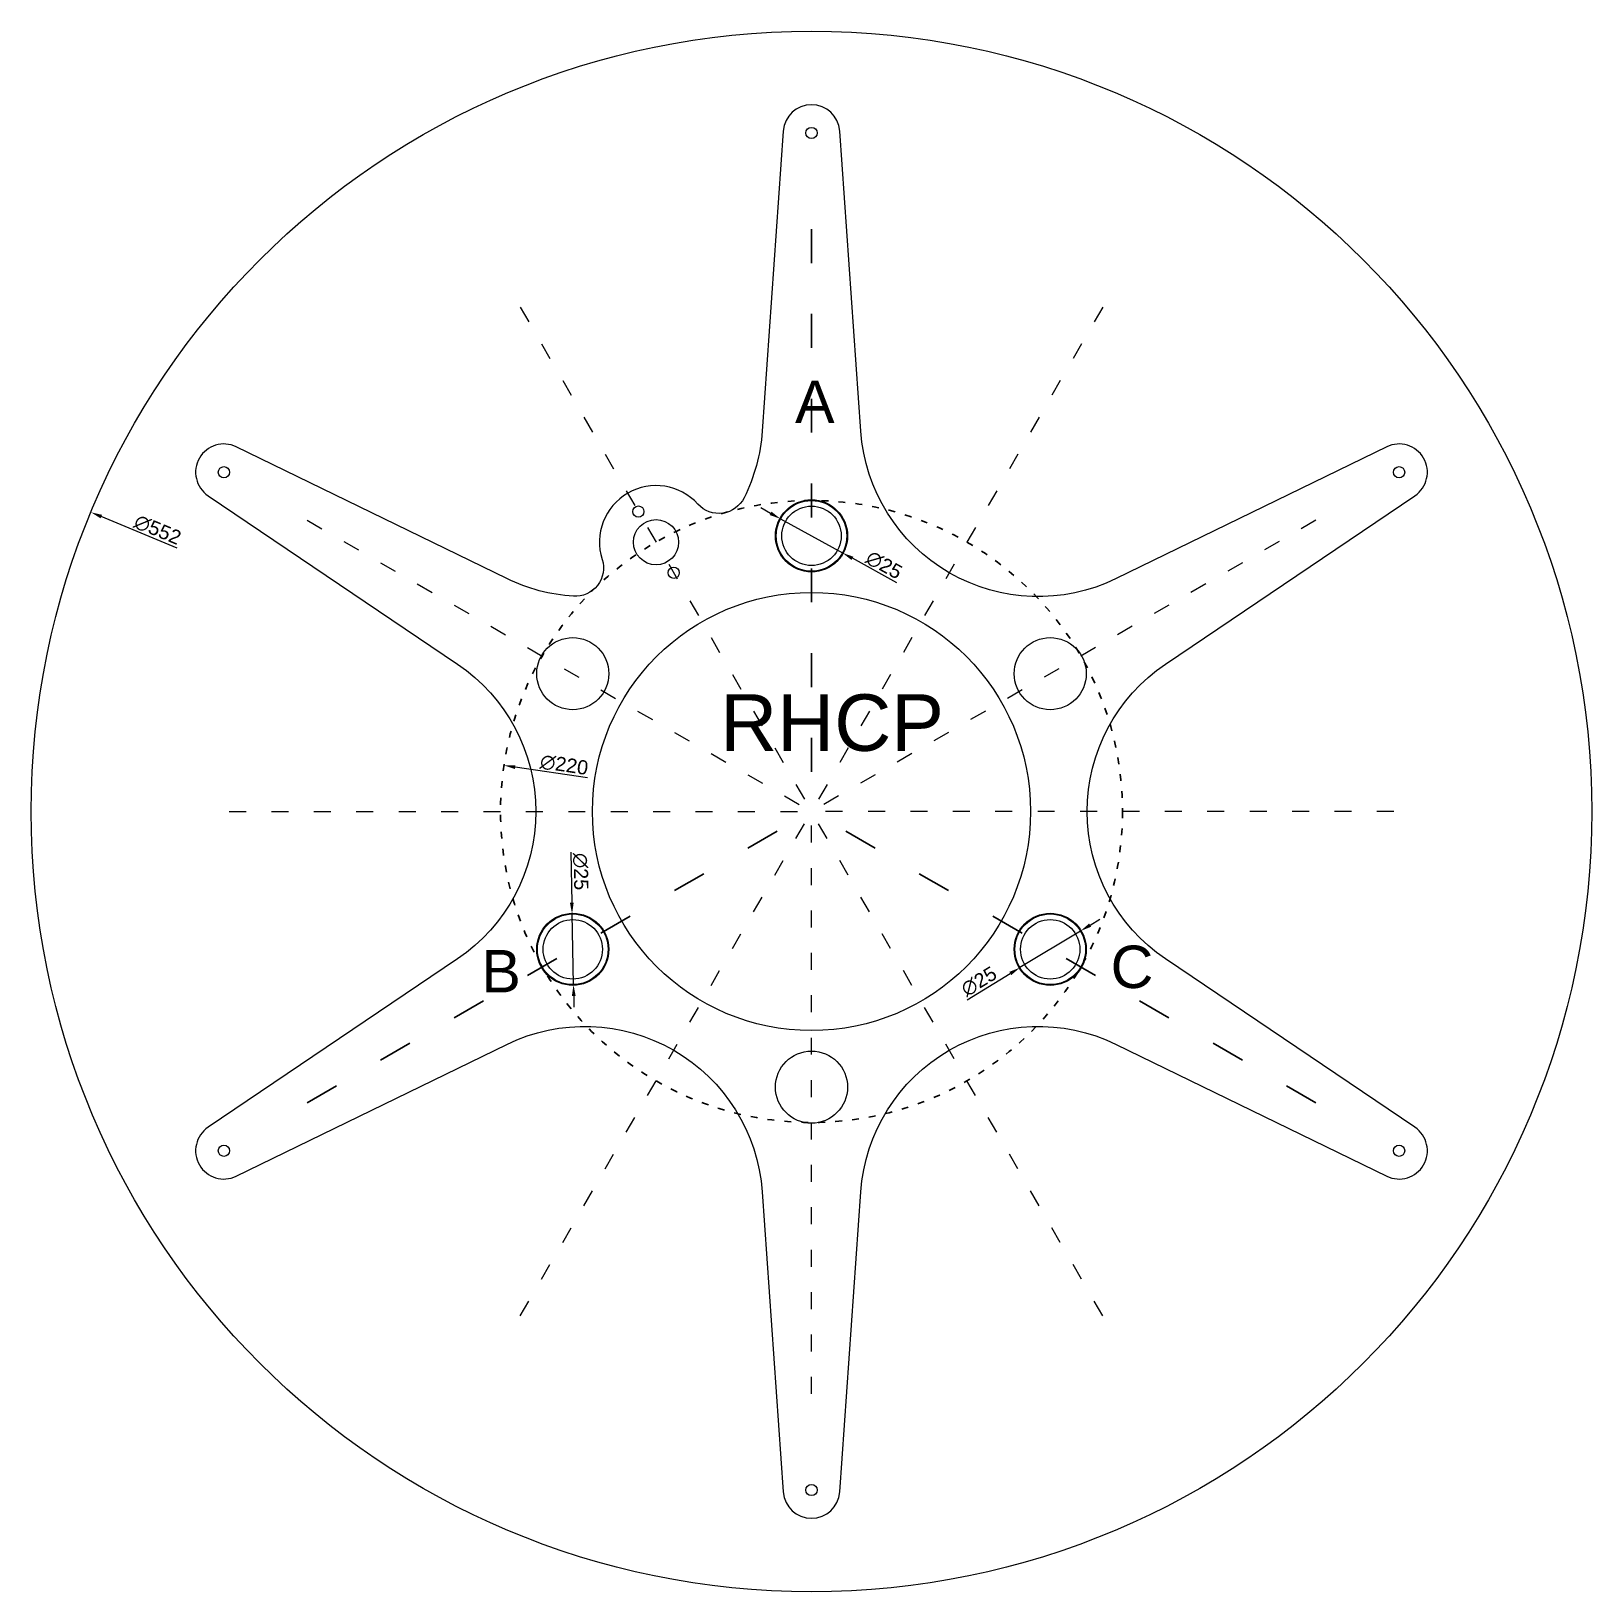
# Model space of a CAD drawing. Header units: millimetres. Extents: x -276 to 276, y -276 to 276.
import ezdxf

# ---------------------------------------------------------------- set-up
doc = ezdxf.new("R2010")
doc.units = ezdxf.units.MM
doc.linetypes.add('ACAD_ISO03W100', pattern=[30, 12, -18])
for name, color, linetype in [('metal', 253, 'Continuous'), ('plexi', 7, 'Continuous'), ('PVC', 3, 'Continuous')]:
    doc.layers.add(name, color=color, linetype=linetype)
doc.styles.get("Standard").update_dxf_attribs({"font": 'arial.ttf'})
doc.dimstyles.new('ISO-25', dxfattribs={"dimtxt": 2.5, "dimasz": 2.5, "dimexe": 1.25, "dimexo": 0.625, "dimtad": 1, "dimtxsty": 'Standard', "dimcen": 2.5, "dimadec": 0, "dimazin": 0, "dimtfac": 1, "dimtmove": 0, "dimatfit": 3, "dimfxl": 1, "dimarcsym": 0})

# ---------------------------------------------------------------- blocks, each defined once
blk = doc.blocks.new('*D0')
at = {"color": 0, "lineweight": -2, "transparency": 16777216}
blk.add_line((-79.23, 11.87), (-104.83, 15.7), dxfattribs=at)
at = {"color": 0, "transparency": 16777216}
blk.add_solid([(-104.73, 16.36), (-104.93, 15.04), (-108.79, 16.3)], dxfattribs=at)
at = {"layer": 'Defpoints', "color": 0, "transparency": 16777216}
for p in [(-108.79, 16.3), (108.79, -16.3)]:
    blk.add_point(p, dxfattribs=at)
at = {"color": 0, "transparency": 16777216, "insert": (-87.5, 16.46), "char_height": 5, "attachment_point": 5, "rotation": 351.4811}
blk.add_mtext('∅220', dxfattribs=at)
blk = doc.blocks.new('*D1')
at = {"layer": 'Defpoints', "color": 0, "transparency": 16777216}
for p in [(-254.9, 105.85), (254.9, -105.85)]:
    blk.add_point(p, dxfattribs=at)
at = {"layer": 'metal', "color": 0, "lineweight": -2, "transparency": 16777216}
blk.add_line((-224.41, 93.19), (-251.2, 104.31), dxfattribs=at)
at = {"layer": 'metal', "color": 0, "transparency": 16777216}
blk.add_solid([(-250.95, 104.93), (-251.46, 103.7), (-254.9, 105.85)], dxfattribs=at)
at = {"layer": 'metal', "color": 0, "transparency": 16777216, "insert": (-231.3, 99.64), "char_height": 5, "attachment_point": 5, "rotation": 337.4489}
blk.add_mtext('∅552', dxfattribs=at)
blk = doc.blocks.new('*D2')
at = {"layer": 'Defpoints', "color": 0, "transparency": 16777216}
for p in [(-10.95, 103.52), (10.95, 91.48)]:
    blk.add_point(p, dxfattribs=at)
at = {"layer": 'PVC', "color": 0, "lineweight": -2, "transparency": 16777216}
for p, q in [((-14.46, 105.45), (-17.96, 107.38)), ((-10.95, 103.52), (10.95, 91.48)), ((30.13, 80.93), (14.46, 89.55))]:
    blk.add_line(p, q, dxfattribs=at)
at = {"layer": 'PVC', "color": 0, "transparency": 16777216}
for points in [[(-14.14, 106.04), (-14.78, 104.87), (-10.95, 103.52)], [(14.78, 90.13), (14.14, 88.96), (10.95, 91.48)]]:
    blk.add_solid(points, dxfattribs=at)
at = {"layer": 'PVC', "color": 0, "transparency": 16777216, "insert": (25.65, 87.18), "char_height": 5, "attachment_point": 5, "rotation": 331.1894}
blk.add_mtext('∅25', dxfattribs=at)
blk = doc.blocks.new('*D3')
at = {"layer": 'Defpoints', "color": 0, "transparency": 16777216}
for p in [(-84.7, -36.25), (-84.18, -61.25)]:
    blk.add_point(p, dxfattribs=at)
at = {"layer": 'PVC', "color": 0, "lineweight": -2, "transparency": 16777216}
for p, q in [((-85.15, -14.37), (-84.78, -32.25)), ((-84.18, -61.25), (-84.7, -36.25)), ((-84.09, -65.25), (-84.01, -69.25))]:
    blk.add_line(p, q, dxfattribs=at)
at = {"layer": 'PVC', "color": 0, "transparency": 16777216}
for points in [[(-84.11, -32.24), (-85.45, -32.27), (-84.7, -36.25)], [(-83.43, -65.23), (-84.76, -65.26), (-84.18, -61.25)]]:
    blk.add_solid(points, dxfattribs=at)
at = {"layer": 'PVC', "color": 0, "transparency": 16777216, "insert": (-81.69, -21.24), "char_height": 5, "attachment_point": 5, "rotation": 271.1894}
blk.add_mtext('∅25', dxfattribs=at)
blk = doc.blocks.new('*D4')
at = {"layer": 'Defpoints', "color": 0, "transparency": 16777216}
for p in [(95.13, -42.28), (73.74, -55.22)]:
    blk.add_point(p, dxfattribs=at)
at = {"layer": 'PVC', "color": 0, "lineweight": -2, "transparency": 16777216}
for p, q in [((98.55, -40.21), (101.97, -38.13)), ((95.13, -42.28), (73.74, -55.22)), ((55.02, -66.56), (70.32, -57.29))]:
    blk.add_line(p, q, dxfattribs=at)
at = {"layer": 'PVC', "color": 0, "transparency": 16777216}
for points in [[(98.21, -39.63), (98.9, -40.78), (95.13, -42.28)], [(69.98, -56.72), (70.67, -57.87), (73.74, -55.22)]]:
    blk.add_solid(points, dxfattribs=at)
at = {"layer": 'PVC', "color": 0, "transparency": 16777216, "insert": (59.24, -60.12), "char_height": 5, "attachment_point": 5, "rotation": 31.1894}
blk.add_mtext('∅25', dxfattribs=at)

msp = doc.modelspace()

# ---------------------------------------------------------------- linework, layer by layer
at = {"linetype": 'ACAD_ISO03W100', "lineweight": 30}
for p in [(0, 206), (-178.401, -103), (178.401, -103)]:
    msp.add_line(p, (0, 0), dxfattribs=at)
at = {"linetype": 'ACAD_ISO03W100', "ltscale": 0.5}
for p in [(-103, 178.401), (103, 178.401), (-178.401, 103), (178.401, 103), (206, 0), (-206, 0), (-103, -178.401), (0, -206), (103, -178.401)]:
    msp.add_line(p, (0, 0), dxfattribs=at)
at = {"color": 1, "linetype": 'ACAD_ISO03W100', "lineweight": 30, "ltscale": 0.2}
msp.add_circle((0, 0), 110, dxfattribs=at)
at = {"layer": 'metal'}
msp.add_circle((0, 0), 276, dxfattribs=at)
at = {"layer": 'plexi'}
msp.add_lwpolyline([(-84.207, 76.135, -0.0977583), (-107.767, 82.364), (-203.466, 128.99, 0.9321226), (-213.442, 111.712), (-125.213, 52.147, -0.5314401), (-125.213, -52.147), (-213.442, -111.712, 0.9321226), (-203.466, -128.99), (-107.767, -82.364, -0.5314401), (-17.446, -134.511), (-9.975, -240.702, 0.9321226), (9.975, -240.702), (17.446, -134.511, -0.5314401), (107.767, -82.364), (203.466, -128.99, 0.9321226), (213.442, -111.712), (125.213, -52.147, -0.5314401), (125.213, 52.147), (213.442, 111.712, 0.9321226), (203.466, 128.99), (107.767, 82.364, -0.5314401), (17.446, 134.511), (9.975, 240.702, 0.9321226), (-9.975, 240.702), (-17.446, 134.511, -0.0977583), (-23.832, 110.993, -0.5283358), (-40.195, 108.709, 0.8062363), (-74.047, 89.164, -0.5283358)], format="xyb", close=True, dxfattribs=at)
for centre, radius in [((0, 240), 2), ((-207.846, 120), 2), ((207.846, 120), 2), ((-61.25, 106.088), 2), ((0, 97.5), 12.75), ((-55, 95.263), 8), ((-48.75, 84.437), 2), ((0, 0), 77.5), ((-84.437, 48.75), 12.75), ((84.437, 48.75), 12.75), ((-84.437, -48.75), 12.75), ((84.437, -48.75), 12.75), ((0, -97.5), 12.75), ((-207.846, -120), 2), ((207.846, -120), 2), ((0, -240), 2)]:
    msp.add_circle(centre, radius, dxfattribs=at)
at = {"layer": 'PVC'}
for centre, radius in [((0, 97.5), 12.5), ((0, 97.5), 10.5), ((-84.437, -48.75), 12.5), ((-84.437, -48.75), 10.5), ((84.437, -48.75), 12.5), ((84.437, -48.75), 10.5)]:
    msp.add_circle(centre, radius, dxfattribs=at)

# ---------------------------------------------------------------- texts
at = {"attachment_point": 1}
for s, width, heights, insert, char_height in [('A', 16.29091, [0], (-5.817, 152.437), 15), ('RHCP', 40.45399, [18.302], (-32.302, 41.446), 20), ('B', 16.29091, [0], (-116.773, -48.984), 15), ('C', 15.63046, [0], (105.798, -47.443), 15)]:
    msp.add_mtext_dynamic_manual_height_columns(s, width=width, gutter_width=12.5, heights=heights, dxfattribs=dict(at, insert=insert, char_height=char_height))

# ---------------------------------------------------------------- dimensions: what is measured, and where the dimension line sits
at = {"color": 1}
dim = msp.add_diameter_dim_2p(p1=(108.786, -16.295), p2=(-108.786, 16.295), dimstyle='ISO-25', override={"dimtxt": 5, "dimasz": 4}, dxfattribs=at)
dim.commit()
dim.dimension.update_dxf_attribs({"geometry": '*D0', "text_midpoint": (-87.994, 13.181), "dimtype": 163})
at = {"layer": 'metal'}
dim = msp.add_diameter_dim_2p(p1=(254.896, -105.848), p2=(-254.896, 105.848), dimstyle='ISO-25', override={"dimtxt": 5, "dimasz": 4}, dxfattribs=at)
dim.commit()
dim.dimension.update_dxf_attribs({"geometry": '*D1', "text_midpoint": (-232.572, 96.578), "dimtype": 163})
at = {"layer": 'PVC'}
for p1, p2, picture, middle in [((-10.953, 103.524), (10.953, 91.476), '*D2', (25.647, 87.181)), ((-84.178, -61.247), (-84.697, -36.253), '*D3', (-81.69, -21.242)), ((95.131, -42.277), (73.744, -55.223), '*D4', (59.241, -60.125))]:
    dim = msp.add_diameter_dim_2p(p1=p1, p2=p2, dimstyle='ISO-25', override={"dimtxt": 5, "dimasz": 4}, dxfattribs=at)
    dim.commit()
    dim.dimension.update_dxf_attribs({"geometry": picture, "text_midpoint": middle})

doc.saveas('drawing.dxf')
